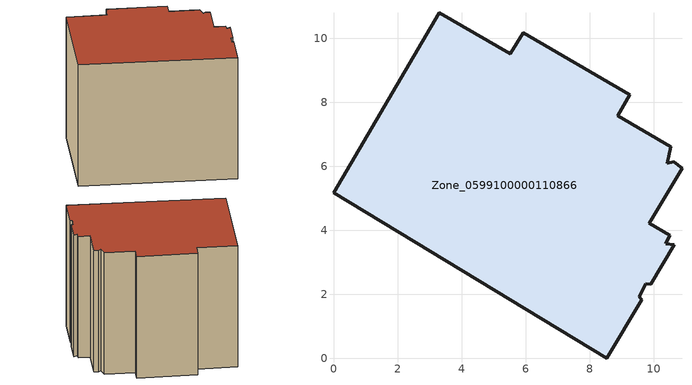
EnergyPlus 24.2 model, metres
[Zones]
Zone_0599100000110866
 floor ground (C_G): 9.55,1.92 9.63,1.84 8.54,0 0,5.18 3.31,10.81 5.53,9.52 5.93,10.17 9.25,8.24 8.88,7.59 10.54,6.61 10.43,6.09 10.64,6.15 10.89,5.95 9.87,4.22 10.51,3.85 10.38,3.59 10.64,3.55 9.92,2.32 9.76,2.34 z0
 wall outside (C_F): 9.63,1.84 9.55,1.92 9.76,2.34 9.92,2.32 10.64,3.55 10.38,3.59 10.51,3.85 9.87,4.22 10.89,5.95 10.64,6.15 10.43,6.09 10.54,6.61 8.88,7.59 9.25,8.24 5.93,10.17 5.53,9.52 3.31,10.81 0,5.18 8.54,0 9.63,1.84 z0:8.51
 roof outside (C_R): 10.51,3.85 9.87,4.22 10.89,5.95 10.64,6.15 10.43,6.09 10.54,6.61 8.88,7.59 9.25,8.24 5.93,10.17 5.53,9.52 3.31,10.81 0,5.18 8.54,0 9.63,1.84 9.55,1.92 9.76,2.34 9.92,2.32 10.64,3.55 10.38,3.59 z8.51
[BUILDING]
Pand.0599100000110866: North Axis=0; Terrain=City; Loads Convergence Tolerance Value=0.04; Temperature Convergence Tolerance Value=0.4; Solar Distribution=FullExterior; Maximum Number of Warmup Days=25; Minimum Number of Warmup Days=1
[Site:Location]
Rotterdam.The.Hague.AP_ZH_NLD Design_Conditions: Latitude=51.96; Longitude=4.45; Time Zone=1; Elevation=-4.5
[SITE:GROUNDTEMPERATURE:BUILDINGSURFACE]
18, 18, 18, 18, 18, 18, 18, 18, 18, 18, 18, 18
[MATERIAL] Thermal Absorptance=0.9; Solar Absorptance=0.7; Visible Absorptance=0.7
Name | Roughness | Thickness | Conductivity | Density | Specific Heat
G.TC.1946 | MediumSmooth | 0.15 | 1 | 540 | 1210
F.TC.1946 | Rough | 0.3 | 0.857143 | 1920 | 840
R.TC.1946 | MediumRough | 0.2 | 0.909091 | 1500 | 1000
[CONSTRUCTION]
C_G: G.TC.1946
C_F: F.TC.1946
C_R: R.TC.1946
[ZONE]
Zone_0599100000110866: Type=1; Multiplier=1; Ceiling Height=Autocalculate; Volume=Autocalculate; Floor Area=autocalculate; Part of Total Floor Area=Yes
[ZONEINFILTRATION:DESIGNFLOWRATE]
Infil_Zone_0599100000110866: Zone or ZoneList or Space or SpaceList=Zone_0599100000110866; Schedule=AlwaysOn; Design Flow Rate Calculation Method=Flow/Area; Flow Rate per Floor Area=0.003; Constant Term Coefficient=1; Temperature Term Coefficient=0; Velocity Term Coefficient=0; Velocity Squared Term Coefficient=0
[HVACTEMPLATE:ZONE:IDEALLOADSAIRSYSTEM]
Zone_0599100000110866: Maximum Heating Supply Air Temperature=50; Minimum Cooling Supply Air Temperature=13; Maximum Heating Supply Air Humidity Ratio=0.0156; Minimum Cooling Supply Air Humidity Ratio=0.0077; Heating Limit=NoLimit; Cooling Limit=NoLimit; Dehumidification Control Type=ConstantSensibleHeatRatio; Cooling Sensible Heat Ratio=0.7; Dehumidification Setpoint=60; Humidification Control Type=None; Humidification Setpoint=30; Outdoor Air Method=None; Outdoor Air Flow Rate per Person=0.00944; Outdoor Air Flow Rate per Zone Floor Area=0; Outdoor Air Flow Rate per Zone=0; Demand Controlled Ventilation Type=None; Outdoor Air Economizer Type=NoEconomizer; Heat Recovery Type=None; Sensible Heat Recovery Effectiveness=0.7; Latent Heat Recovery Effectiveness=0.65
[ZONECONTROL:THERMOSTAT]
ThermostatControl_Zone_0599100000110866: Zone or ZoneList=Zone_0599100000110866; Control Type Schedule=DualSetpointControlType; Control 1=Thermostat_Zone_0599100000110866; Temperature Difference Between Cutout And Setpoint=0
[THERMOSTATSETPOINT:DUALSETPOINT]
Thermostat_Zone_0599100000110866: Heating Setpoint Temperature Schedule=HeatingSetpoint_Zone_0599100000110866; Cooling Setpoint Temperature Schedule=CoolingSetpoint_Zone_0599100000110866
[SCHEDULE:COMPACT]
HeatingSetpoint_Zone_0599100000110866: Through: 12/31, For: AllDays, Until: 24:00, 21
CoolingSetpoint_Zone_0599100000110866: Through: 12/31, For: AllDays, Until: 24:00, 24
DualSetpointControlType: Through: 12/31, For: AllDays, Until: 24:00, 4
AlwaysOn: Through: 12/31, For: AllDays, Until: 24:00, 1
